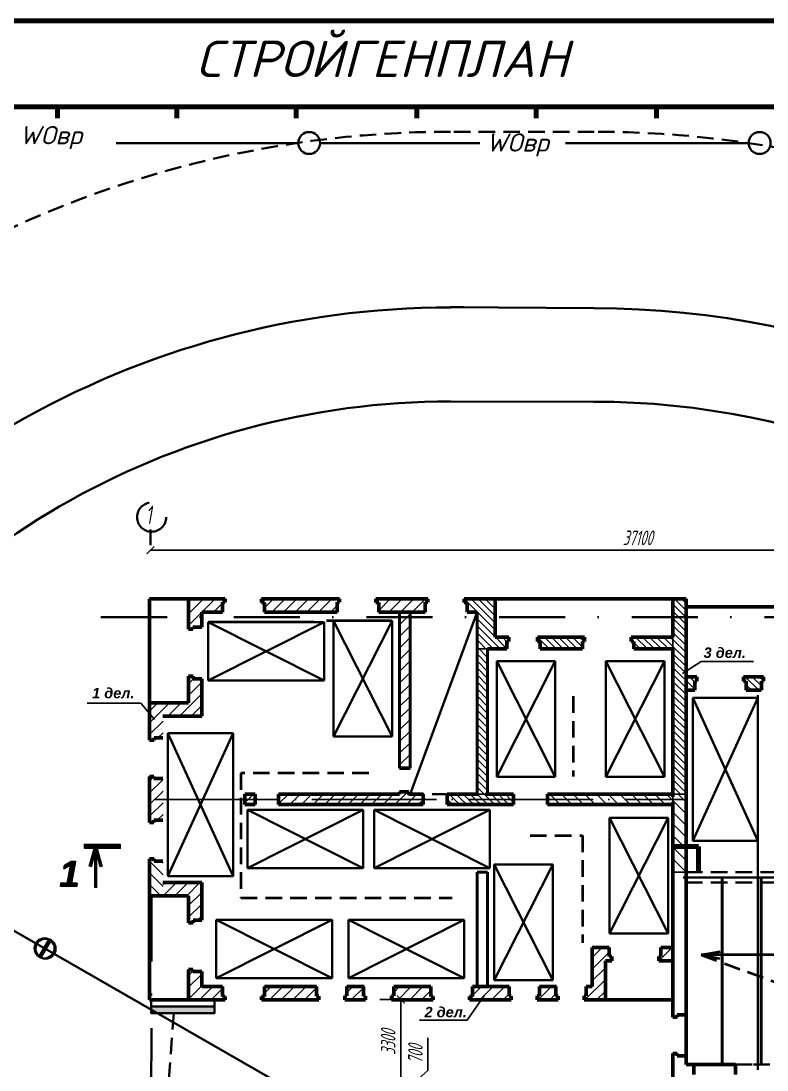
# Paper-space layout 'Layout2' of a CAD drawing. Header units: millimetres. Extents: x 15 to 830, y -5 to 579.
# Drawn here: x 215.4 to 358.8, y 376.9 to 578.6 of the extents above; entities that cross this region are included whole.
import ezdxf

# ---------------------------------------------------------------- set-up
doc = ezdxf.new("R2010")
doc.units = ezdxf.units.MM
for name, pattern in [('ACAD_ISO04W100', [30, 24, -3, 0, -3]), ('DASHDOT', [25.4, 12.7, -6.35, 0, -6.35]), ('HIDDEN2', [4.7625, 3.175, -1.5875])]:
    doc.linetypes.add(name, pattern=pattern)
for name, color, linetype, lineweight in [('0.25', 7, 'Continuous', 25), ('0.25 ось', 7, 'ACAD_ISO04W100', 25), ('0.3', 7, 'Continuous', 30), ('0.35', 7, 'Continuous', 35), ('0.5', 7, 'Continuous', 50), ('0.7', 7, 'Continuous', 70), ('1основная_05мм', 151, 'Continuous', 50), ('Основная', 7, 'Continuous', 30), ('Размеры', 7, 'Continuous', 20), ('стены', 7, 'Continuous', 70)]:
    doc.layers.add(name, color=color, linetype=linetype, lineweight=lineweight)
doc.layers.add('рамка', color=7, linetype='Continuous')
doc.styles.add('2.8', font='txt.shx', dxfattribs={"width": 0.6, "oblique": 15, "height": 2.8})
doc.styles.add('3.0', font='', dxfattribs={"width": 0.7, "oblique": 10, "height": 3.5})
doc.styles.add('Arial', font='')
doc.styles.add('мой', font='txt.shx', dxfattribs={"width": 0.6, "oblique": 15, "height": 3.5})
doc.styles.get('3.0').set_extended_font_data('GOST type A')
doc.styles.get('Arial').set_extended_font_data('Arial', italic=True)
doc.dimstyles.new('1   200', dxfattribs={"dimtxt": 2.8, "dimasz": 1.5, "dimexe": 1, "dimexo": 4, "dimgap": 1, "dimtad": 1, "dimdec": 0, "dimlfac": 200, "dimtxsty": '2.8', "dimblk": 'ARCHTICK', "dimcen": 3, "dimclrd": 256, "dimclre": 256, "dimclrt": 256, "dimadec": 0, "dimazin": 0, "dimtfac": 1, "dimtdec": 0, "dimtmove": 0, "dimatfit": 3, "dimfxl": 1, "dimlwd": 25, "dimlwe": -1, "dimarcsym": 0})
pattern_1 = [(45, (104.4347, -1.833), (-1.122532, 1.122532), [])]
pattern_2 = [(135, (104.4347, -1.833), (-1.122532, -1.122532), [])]
pattern_3 = [(135, (104.4347, -1.8329), (-0.6735192, -0.6735192), [])]

# ---------------------------------------------------------------- blocks, each defined once
blk = doc.blocks.new('_ArchTick')
at = {"layer": 'Размеры', "color": 0, "lineweight": 0, "const_width": 0.15}
blk.add_lwpolyline([(-0.5, -0.5), (0.5, 0.5)], dxfattribs=at)
blk = doc.blocks.new('*D24')
at = {"layer": '0.25'}
for p, q in [((284.37, 390.45), (287.37, 390.45)), ((284.37, 373.97), (287.37, 373.97))]:
    blk.add_line(p, q, dxfattribs=at)
at = {"layer": '0.25', "lineweight": 25}
blk.add_line((288.37, 373.97), (288.37, 390.45), dxfattribs=at)
at = {"layer": 'Defpoints', "color": 0}
for p in [(288.37, 390.45), (288.37, 390.45), (288.37, 373.97)]:
    blk.add_point(p, dxfattribs=at)
at = {"layer": '0.25', "lineweight": 25, "xscale": 1.5, "yscale": 1.5, "zscale": 1.5}
for p, rotation in [((288.37, 390.45), 90), ((288.37, 373.97), 270)]:
    blk.add_blockref('_ArchTick', p, dxfattribs=dict(at, rotation=rotation))
at = {"layer": '0.25', "insert": (285.97, 382.21), "char_height": 2.8, "attachment_point": 5, "rotation": 90, "style": '2.8'}
blk.add_mtext('3300', dxfattribs=at)
blk = doc.blocks.new('*D38')
at = {"layer": '0.25', "lineweight": 25}
for p, q in [((293.6, 376.82), (293.6, 383.08)), ((288.37, 372.21), (293.6, 376.82)), ((288.37, 370.46), (288.37, 373.96))]:
    blk.add_line(p, q, dxfattribs=at)
at = {"layer": '0.25'}
for p, q in [((291.14, 373.96), (289.37, 373.96)), ((291.32, 370.46), (289.37, 370.46))]:
    blk.add_line(p, q, dxfattribs=at)
at = {"layer": 'Defpoints', "color": 0}
for p in [(287.14, 373.96), (288.37, 373.96), (287.32, 370.46)]:
    blk.add_point(p, dxfattribs=at)
at = {"layer": '0.25', "lineweight": 25, "xscale": 1.5, "yscale": 1.5, "zscale": 1.5}
for p, rotation in [((288.37, 373.96), 90), ((288.37, 370.46), 270)]:
    blk.add_blockref('_ArchTick', p, dxfattribs=dict(at, rotation=rotation))
at = {"layer": '0.25', "insert": (291.2, 379.95), "char_height": 2.8, "attachment_point": 5, "rotation": 90, "style": '2.8'}
blk.add_mtext('700', dxfattribs=at)
blk = doc.blocks.new('*D75')
at = {"layer": '0.3'}
for p, q in [((240.28, 480.83), (240.28, 477.83)), ((427.51, 480.83), (427.51, 477.83))]:
    blk.add_line(p, q, dxfattribs=at)
at = {"layer": '0.3', "lineweight": 25}
blk.add_line((240.28, 476.83), (427.51, 476.83), dxfattribs=at)
at = {"layer": 'Defpoints', "color": 0}
for p in [(240.28, 476.83), (427.51, 476.83), (427.51, 476.83)]:
    blk.add_point(p, dxfattribs=at)
at = {"layer": '0.3', "lineweight": 25, "xscale": 1.5, "yscale": 1.5, "zscale": 1.5, "rotation": 180}
blk.add_blockref('_ArchTick', (240.28, 476.83), dxfattribs=at)
at = {"layer": '0.3', "lineweight": 25, "xscale": 1.5, "yscale": 1.5, "zscale": 1.5}
blk.add_blockref('_ArchTick', (427.51, 476.83), dxfattribs=at)
at = {"layer": '0.3', "lineweight": 25, "insert": (333.9, 479.23), "char_height": 2.8, "attachment_point": 5, "style": '2.8'}
blk.add_mtext('37100', dxfattribs=at)

psp = doc.layouts.new('Layout2')

# ---------------------------------------------------------------- hatches: boundary and pattern name
at = {"layer": '0.25'}
h = psp.add_hatch(dxfattribs=at)
h.set_pattern_fill('ANSI31', color=256, scale=0.5, style=0)
h.set_pattern_definition(pattern_1)
h.paths.add_polyline_path([(269.8942, 467.4748), (261.6109, 467.4748), (261.6109, 466.8132), (262.1845, 466.8132), (262.1845, 464.9248), (269.8942, 464.9248)])
h.paths.add_polyline_path([(254.1514, 466.8361), (254.6109, 466.8361), (254.6109, 467.4748), (247.6109, 467.4748), (247.6109, 464.9248), (254.1514, 464.9248)])
h.paths.add_polyline_path([(250.1609, 464.9248), (247.6109, 464.9248), (247.6109, 461.6429), (248.4499, 461.6429), (248.4499, 462.0243), (250.1609, 462.0243)])
h.paths.add_polyline_path([(250.1609, 449.9248), (250.1609, 452.1271), (248.4539, 452.1271), (248.4539, 452.6429), (247.6109, 452.6429), (247.6109, 447.4748), (242.6909, 447.4748), (242.6909, 444.9248), (250.1609, 444.9248)])
h.paths.add_polyline_path([(242.6909, 447.4748), (240.1109, 447.4748), (240.1109, 444.9248), (240.1109, 440.3482), (240.9585, 440.3482), (240.9585, 440.7782), (242.6909, 440.7782)])
h.paths.add_polyline_path([(242.6909, 432.9248), (240.9517, 432.9248), (240.9517, 433.3482), (240.1109, 433.3482), (240.1109, 424.5013), (240.9517, 424.5013), (240.9517, 424.9248), (242.6909, 424.9248)])
h = psp.add_hatch(dxfattribs=at)
h.set_pattern_fill('ANSI31', color=256, scale=0.5, style=0)
h.set_pattern_definition(pattern_1)
h.paths.add_polyline_path([(276.1514, 464.9248), (276.1514, 466.8361), (276.6109, 466.8361), (276.6109, 467.4748), (269.8942, 467.4748), (269.8942, 464.9248)])
h.paths.add_polyline_path([(283.6109, 467.4748), (283.6109, 466.8132), (284.1845, 466.8132), (284.1845, 464.9248), (293.0903, 464.9248), (293.0903, 466.8361), (293.5499, 466.8361), (293.5499, 467.4748)])
h = psp.add_hatch(dxfattribs=at)
h.set_pattern_fill('ANSI31', color=256, scale=0.3, angle=90, style=0)
h.set_pattern_definition(pattern_3)
h.paths.add_polyline_path([(310.075, 428.9248), (297.3109, 428.9248), (297.3109, 427.9248), (303.0609, 427.9248), (310.075, 427.9248)])
h.paths.add_polyline_path([(305.0609, 457.8665), (303.061, 457.8665), (303.061, 429.9248), (305.0609, 429.9248)])
h.paths.add_polyline_path([(306.5295, 464.9248), (303.061, 464.9248), (303.061, 457.8665), (305.0609, 457.8665), (308.7795, 457.8665), (308.7795, 459.2776), (309.1609, 459.2776), (309.1609, 460.1165), (306.5295, 460.1165)])
h.paths.add_polyline_path([(306.5295, 467.4748), (300.5499, 467.4748), (300.5499, 466.8132), (301.1235, 466.8132), (301.1235, 464.9248), (306.5295, 464.9248)])
h.paths.add_polyline_path([(323.2795, 459.2776), (323.6609, 459.2776), (323.6609, 460.1165), (314.6609, 460.1165), (314.6609, 459.2736), (315.1766, 459.2736), (315.1766, 457.8665), (323.2795, 457.8665)])
h.paths.add_polyline_path([(340.6609, 460.1165), (332.6609, 460.1165), (332.6609, 459.2736), (333.1766, 459.2736), (333.1766, 457.8665), (340.6609, 457.8665)])
h = psp.add_hatch(dxfattribs=at)
h.set_pattern_fill('ANSI31', color=256, scale=0.3, angle=90, style=0)
h.set_pattern_definition(pattern_3)
h.paths.add_polyline_path([(343.2109, 464.9248), (340.6609, 464.9248), (340.6609, 460.1165), (340.6609, 457.8665), (340.6609, 449.9248), (340.6609, 429.9248), (343.2109, 429.9248)])
h.paths.add_polyline_path([(343.2109, 467.4748), (340.6609, 467.4748), (340.6609, 464.9248), (343.2109, 464.9248)])
h.paths.add_polyline_path([(344.8795, 451.6423), (345.261, 451.6423), (345.261, 452.4812), (343.2109, 452.4761), (343.2109, 451.4248), (343.2109, 449.9248), (344.8795, 449.9248)])
h = psp.add_hatch(dxfattribs=at)
h.set_pattern_fill('ANSI31', color=256, scale=0.5, style=0)
h.set_pattern_definition(pattern_1)
h.paths.add_polyline_path([(290.1609, 464.9248), (288.1617, 464.9248), (288.1617, 434.9248), (290.1609, 434.9248)])
h = psp.add_hatch(dxfattribs=at)
h.set_pattern_fill('ANSI31', color=256, scale=0.3, angle=90, style=0)
h.set_pattern_definition(pattern_3)
h.paths.add_polyline_path([(357.6914, 451.6742), (358.0729, 451.6742), (358.0729, 452.5132), (354.261, 452.5037), (354.261, 451.6383), (354.7767, 451.6383), (354.7767, 449.9248), (357.6914, 449.9248)])
h = psp.add_hatch(dxfattribs=at)
h.set_pattern_fill('ANSI31', color=256, scale=0.5, style=0)
h.set_pattern_definition(pattern_1)
h.paths.add_polyline_path([(292.6617, 429.9248), (289.9117, 429.9248), (289.9117, 430.4045), (288.1617, 430.4045), (288.1617, 429.9248), (264.9117, 429.9248), (264.9117, 428.9248), (292.6617, 428.9248)])
h.paths.add_polyline_path([(292.6617, 428.9248), (264.9117, 428.9248), (264.9117, 427.9248), (292.6617, 427.9248)])
h.paths.add_polyline_path([(260.4117, 429.9248), (258.4117, 429.9248), (258.4117, 428.9248), (260.4117, 428.9248)])
h.paths.add_polyline_path([(260.4117, 428.9248), (258.4117, 428.9248), (258.4117, 427.9248), (260.4117, 427.9248)])
h = psp.add_hatch(dxfattribs=at)
h.set_pattern_fill('ANSI31', color=256, scale=0.3, angle=90, style=0)
h.set_pattern_definition(pattern_3)
h.paths.add_polyline_path([(310.075, 429.9248), (304.6609, 429.9248), (302.436, 429.9248), (297.3109, 429.9248), (297.3109, 428.9248), (310.075, 428.9248)])
h = psp.add_hatch(dxfattribs=at)
h.set_pattern_fill('ANSI31', color=256, scale=0.5, angle=90, style=0)
h.set_pattern_definition(pattern_2)
h.paths.add_polyline_path([(343.2109, 428.9248), (343.2109, 429.9248), (340.6609, 429.9248), (340.6609, 427.2998), (340.6609, 414.9248), (343.2109, 414.9248)])
h.paths.add_polyline_path([(340.6609, 428.9248), (316.575, 428.9248), (316.575, 427.9248), (340.6609, 427.9248)])
h.paths.add_polyline_path([(340.6609, 429.9248), (316.575, 429.9248), (316.575, 428.9248), (340.6609, 428.9248)])
h = psp.add_hatch(dxfattribs=at)
h.set_pattern_fill('ANSI31', color=256, scale=0.5, angle=90, style=0)
h.set_pattern_definition(pattern_2)
h.paths.add_polyline_path([(240.1109, 412.9248), (240.1109, 410.3748), (242.6909, 410.3748), (242.6909, 417.0713), (240.9585, 417.0713), (240.9585, 417.5013), (240.1109, 417.5013)])
h = psp.add_hatch(dxfattribs=at)
h.set_pattern_fill('ANSI31', color=256, scale=0.5, style=0)
h.set_pattern_definition(pattern_1)
h.paths.add_polyline_path([(242.6909, 412.9248), (242.6909, 410.3748), (247.6109, 410.3748), (247.6109, 405.2066), (248.4539, 405.2066), (248.4539, 405.7224), (250.1609, 405.7224), (250.1609, 412.9248)])
h.paths.add_polyline_path([(250.1609, 392.9248), (250.1609, 395.8252), (248.4499, 395.8252), (248.4499, 396.2066), (247.6109, 396.2066), (247.6109, 392.9248), (247.6109, 390.3748), (252.6001, 390.3748), (254.6109, 390.3748), (254.6109, 391.0134), (254.1514, 391.0134), (254.1514, 392.9248)])
h.paths.add_polyline_path([(262.1845, 392.9248), (262.1845, 391.0363), (261.6109, 391.0363), (261.6109, 390.3748), (272.6109, 390.3748), (272.6109, 390.9511), (272.6109, 391.0781), (272.2879, 391.0781), (272.1921, 391.0781), (272.1921, 392.9248)])
h.paths.add_polyline_path([(281.1921, 392.9248), (278.0229, 392.9248), (278.0229, 391.1495), (277.6109, 391.1495), (277.6109, 391.0357), (277.6109, 390.3748), (281.6109, 390.3748), (281.6109, 390.9511), (281.6109, 391.0781), (281.2879, 391.0781), (281.1921, 391.0781)])
h.paths.add_polyline_path([(294.6109, 390.3748), (294.6109, 391.0134), (294.1514, 391.0134), (294.1514, 392.9248), (289.1609, 392.9248), (287.0229, 392.9248), (287.0229, 391.1495), (286.6109, 391.1495), (286.6109, 391.0357), (286.6109, 390.3748)])
h.paths.add_polyline_path([(304.1609, 392.9248), (302.1845, 392.9248), (302.1845, 391.0363), (301.6109, 391.0363), (301.6109, 390.3748), (309.6109, 390.3748), (309.6109, 390.9511), (309.6109, 391.0781), (309.2879, 391.0781), (309.1921, 391.0781), (309.1921, 392.9248)])
h = psp.add_hatch(dxfattribs=at)
h.set_pattern_fill('ANSI31', color=256, scale=0.5, style=0)
h.set_pattern_definition(pattern_1)
h.paths.add_polyline_path([(318.1921, 392.9248), (315.0229, 392.9248), (315.0229, 391.1495), (314.6109, 391.1495), (314.6109, 391.0357), (314.6109, 390.3748), (318.6109, 390.3748), (318.6109, 390.9511), (318.6109, 391.0781), (318.2879, 391.0781), (318.1921, 391.0781)])
h.paths.add_polyline_path([(327.7109, 397.8748), (328.9547, 397.8748), (328.9547, 398.7177), (328.439, 398.7177), (328.439, 400.4248), (325.1609, 400.4248), (325.1609, 392.9248), (324.0229, 392.9248), (324.0229, 391.1495), (323.6109, 391.1495), (323.6109, 391.0357), (323.6109, 390.3748), (325.1609, 390.3748), (327.7109, 390.3748)])
h.paths.add_polyline_path([(340.6609, 400.4248), (338.3361, 400.4248), (338.3361, 398.7137), (337.9547, 398.7137), (337.9547, 397.8748), (340.6609, 397.8748)])
at = {"layer": 'Размеры', "lineweight": 30}
psp.add_hatch(color=7, dxfattribs=at).paths.add_polyline_path([(240.3823, 389.1005), (252.6001, 389.1005), (252.6001, 387.8262), (240.3823, 387.8262)])

# ---------------------------------------------------------------- linework, layer by layer
at = {"layer": '0.25'}
for p, q in [((340.6609, 460.1165), (340.6609, 457.8665)), ((305.0609, 457.8665), (303.061, 457.8665)), ((342.5062, 453.1118), (346.1257, 455.4413)), ((346.1257, 455.4413), (356.1735, 455.4413)), ((238.3948, 447.4432), (228.085, 447.4432)), ((241.0338, 444.3201), (238.3948, 447.4432)), ((302.436, 429.9248), (305.0609, 429.9248)), ((340.6609, 427.2998), (340.6609, 430.5498)), ((340.6609, 429.9248), (343.2109, 429.9248)), ((343.2109, 414.9248), (340.6609, 414.9248)), ((304.4594, 391.2673), (301.1265, 386.4905)), ((301.1265, 386.4905), (292.0055, 386.4905))]:
    psp.add_line(p, q, dxfattribs=at)
at = {"layer": '0.25', "lineweight": 30}
for centre in [(219.9295, 400.2939), (220.1099, 400.2159)]:
    psp.add_circle(centre, 1.9308, dxfattribs=at)
at = {"layer": '0.25 ось'}
psp.add_line((241.1609, 428.9248), (342.6609, 428.9248), dxfattribs=at)
at = {"layer": '0.3', "linetype": 'HIDDEN2', "lineweight": 30}
psp.add_line((325.5638, 557.3333), (297.9584, 557.3299), dxfattribs=at)
at = {"layer": '0.3', "lineweight": 30}
for p, q in [((325.5638, 523.3825), (297.8857, 523.5762)), ((297.9831, 505.4646), (325.4847, 505.4061))]:
    psp.add_line(p, q, dxfattribs=at)
at = {"layer": '0.3', "lineweight": 50}
for p, q in [((247.6109, 467.4748), (247.6109, 462.4748)), ((306.5295, 460.1165), (309.1609, 460.1165)), ((314.6609, 460.1165), (323.6609, 460.1165)), ((340.6609, 460.1165), (332.6609, 460.1165)), ((332.6609, 460.1165), (340.6609, 460.1165)), ((258.4117, 427.9248), (258.4117, 429.9248)), ((260.4117, 427.9248), (260.4117, 429.9248)), ((264.9117, 427.9248), (264.9117, 429.9248)), ((289.9117, 430.4045), (288.1617, 430.4045)), ((292.6617, 429.9248), (292.6617, 427.9248)), ((297.3109, 429.9248), (297.3109, 427.9248)), ((303.3109, 429.9248), (297.3109, 429.9248)), ((304.6609, 429.9248), (310.075, 429.9248)), ((310.075, 429.9248), (310.075, 427.9248)), ((316.575, 429.9248), (316.575, 427.9248)), ((316.575, 429.9248), (340.6609, 429.9248)), ((303.0609, 427.9248), (297.3109, 427.9248)), ((303.0609, 427.9248), (310.075, 427.9248)), ((316.575, 427.9248), (340.6609, 427.9248)), ((247.6109, 390.3748), (254.6109, 390.3748)), ((261.6109, 390.3748), (272.6109, 390.3748)), ((286.6109, 390.3748), (294.6109, 390.3748)), ((301.6109, 390.3748), (309.6109, 390.3748))]:
    psp.add_line(p, q, dxfattribs=at)
at = {"layer": '0.3'}
for p, q in [((290.1609, 429.9248), (303.061, 464.9248)), ((273.636, 463.0225), (251.386, 451.7725)), ((251.386, 463.0225), (273.636, 451.7725)), ((251.386, 463.0225), (251.386, 451.7725)), ((251.386, 463.0225), (273.636, 463.0225)), ((273.636, 463.0225), (273.636, 451.7725)), ((275.4671, 441.0048), (275.4671, 463.2548)), ((275.4671, 463.2548), (286.7171, 463.2548)), ((275.4671, 441.0048), (286.7171, 463.2548)), ((275.4671, 463.2548), (286.7171, 441.0048)), ((286.7171, 441.0048), (286.7171, 463.2548)), ((297.9491, 355.4449), (122.9606, 456.0357)), ((306.832, 455.5344), (318.082, 433.2844)), ((306.832, 433.2844), (318.082, 455.5344)), ((306.832, 455.5344), (318.082, 455.5344)), ((306.832, 433.2844), (306.832, 455.5344)), ((318.082, 433.2844), (318.082, 455.5344)), ((327.7941, 433.2844), (327.7941, 455.5344)), ((327.7941, 455.5344), (339.0441, 455.5344)), ((327.7941, 433.2844), (339.0441, 455.5344)), ((327.7941, 455.5344), (339.0441, 433.2844)), ((339.0441, 433.2844), (339.0441, 455.5344)), ((251.386, 451.7725), (273.636, 451.7725)), ((344.4952, 420.9754), (344.4952, 448.4754)), ((344.4952, 448.4754), (356.9952, 448.4754)), ((344.4952, 420.9754), (356.9952, 448.4754)), ((344.4952, 448.4754), (356.9952, 420.9754)), ((356.9952, 420.9754), (356.9952, 448.4754)), ((243.645, 441.6904), (256.145, 414.1904)), ((243.645, 414.1904), (256.145, 441.6904)), ((243.645, 441.6904), (256.145, 441.6904)), ((243.645, 414.1904), (243.645, 441.6904)), ((256.145, 414.1904), (256.145, 441.6904)), ((275.4671, 441.0048), (286.7171, 441.0048)), ((306.832, 433.2844), (318.082, 433.2844)), ((327.7941, 433.2844), (339.0441, 433.2844)), ((258.9066, 426.9387), (258.9066, 415.6887)), ((281.1566, 426.9387), (258.9066, 415.6887)), ((258.9066, 426.9387), (281.1566, 415.6887)), ((258.9066, 426.9387), (281.1566, 426.9387)), ((281.1566, 426.9387), (281.1566, 415.6887)), ((283.2542, 426.9387), (305.5042, 426.9387)), ((283.2542, 426.9387), (305.5042, 415.6887)), ((305.5042, 426.9387), (283.2542, 415.6887)), ((283.2542, 426.9387), (283.2542, 415.6887)), ((305.5042, 426.9387), (305.5042, 415.6887)), ((328.4887, 425.4085), (339.7387, 403.1585)), ((328.4887, 403.1585), (339.7387, 425.4085)), ((328.4887, 403.1585), (328.4887, 425.4085)), ((328.4887, 425.4085), (339.7387, 425.4085)), ((339.7387, 403.1585), (339.7387, 425.4085)), ((344.4952, 420.9754), (356.9952, 420.9754)), ((258.9066, 415.6887), (281.1566, 415.6887)), ((283.2542, 415.6887), (305.5042, 415.6887)), ((306.3397, 416.4301), (317.5897, 416.4301)), ((306.3397, 394.1801), (306.3397, 416.4301)), ((306.3397, 394.1801), (317.5897, 416.4301)), ((306.3397, 416.4301), (317.5897, 394.1801)), ((317.5897, 394.1801), (317.5897, 416.4301)), ((243.645, 414.1904), (256.145, 414.1904)), ((342.6609, 413.9248), (380.1609, 413.9248)), ((275.1714, 405.7714), (252.9214, 394.5214)), ((252.9214, 405.7714), (275.1714, 394.5214)), ((252.9214, 405.7714), (252.9214, 394.5214)), ((252.9214, 405.7714), (275.1714, 405.7714)), ((275.1714, 405.7714), (275.1714, 394.5214)), ((278.3441, 405.7714), (300.5941, 405.7714)), ((278.3441, 405.7714), (278.3441, 394.5214)), ((278.3441, 405.7714), (300.5941, 394.5214)), ((300.5941, 405.7714), (278.3441, 394.5214)), ((300.5941, 405.7714), (300.5941, 394.5214)), ((328.4887, 403.1585), (339.7387, 403.1585)), ((252.9214, 394.5214), (275.1714, 394.5214)), ((278.3441, 394.5214), (300.5941, 394.5214)), ((306.3397, 394.1801), (317.5897, 394.1801))]:
    psp.add_line(p, q, dxfattribs=at)
at = {"layer": '0.3', "linetype": 'DASHDOT'}
for p, q in [((230.7659, 463.9528), (443.8392, 463.9528)), ((240.4826, 410.4528), (240.2101, 177.3452))]:
    psp.add_line(p, q, dxfattribs=at)
at = {"layer": '0.3', "linetype": 'ByBlock'}
psp.add_line((356.9826, 448.9528), (356.9826, 376.9528), dxfattribs=at)
at = {"layer": '0.3', "linetype": 'HIDDEN2'}
for p, q in [((289.6609, 429.9248), (303.6609, 429.9248)), ((343.2109, 414.9248), (385.6609, 414.9248)), ((343.2109, 412.9248), (380.1609, 412.9248))]:
    psp.add_line(p, q, dxfattribs=at)
at = {"layer": '0.3', "lineweight": 40}
psp.add_line((303.0609, 414.9248), (305.0609, 414.9248), dxfattribs=at)
at = {"layer": '0.3', "linetype": 'ByBlock', "lineweight": 40}
for p, q in [((350.1609, 413.9248), (350.1609, 377.9248)), ((357.6609, 413.9248), (357.6609, 377.9248))]:
    psp.add_line(p, q, dxfattribs=at)
at = {"layer": '0.3', "linetype": 'DASHDOT'}
psp.add_circle((240.4941, 483.2106), 2.7971, dxfattribs=at)
at = {"layer": '0.3', "linetype": 'HIDDEN2'}
for centre, radius, start, end in [((297.9941, 355.4563), 201.8736, 90.010147, 150.117071), ((325.5731, 355.5113), 201.8341, 269.997353, 60.496633)]:
    psp.add_arc(centre, radius, start, end, dxfattribs=at)
at = {"layer": '0.3', "linetype": 'HIDDEN2', "lineweight": 30}
psp.add_arc((325.5638, 355.3825), 201.9508, 60.512326, 90, dxfattribs=at)
at = {"layer": '0.3', "lineweight": 30}
for centre, radius, start, end in [((297.9831, 355.5422), 168, 90, 150.142442), ((297.9831, 355.5422), 168.034, 89.164812, 90.033187), ((325.5638, 355.3825), 168, 270, 90)]:
    psp.add_arc(centre, radius, start, end, dxfattribs=at)
at = {"layer": '0.3'}
for centre, radius, start, end in [((297.9831, 355.4624), 150.0021, 90, 150.116824), ((325.504, 355.4254), 149.9807, 0.044635, 90.007401)]:
    psp.add_arc(centre, radius, start, end, dxfattribs=at)
at = {"layer": '0.35'}
for p, q in [((271.6459, 463.0225), (251.386, 463.0225)), ((286.5696, 463.2548), (274.0916, 463.2548)), ((229.6272, 419.9399), (228.5585, 416.0426)), ((229.8076, 419.8619), (228.7389, 415.9646)), ((229.6272, 419.9399), (230.696, 416.0426)), ((229.6272, 419.9399), (229.6272, 412.0006)), ((229.8076, 419.8619), (229.8076, 411.9226)), ((229.8076, 419.8619), (230.8763, 415.9646)), ((346.0984, 399.0225), (349.7426, 399.6825)), ((424.3192, 399.0225), (346.0984, 399.0225)), ((346.0984, 399.0225), (349.7179, 398.3163))]:
    psp.add_line(p, q, dxfattribs=at)
at = {"layer": '0.35', "linetype": 'HIDDEN2'}
for p, q in [((321.5178, 448.7564), (321.5178, 433.3022)), ((282.2193, 433.9613), (257.6297, 433.9613)), ((257.6297, 433.9613), (257.6297, 409.979)), ((313.2435, 421.981), (323.3166, 421.981)), ((323.3166, 421.981), (323.3166, 401.3155)), ((257.6297, 409.979), (298.2767, 409.979)), ((346.0984, 399.0225), (413.1909, 374.5678))]:
    psp.add_line(p, q, dxfattribs=at)
at = {"layer": '0.5'}
for p, q in [((240.1109, 467.4748), (240.1109, 447.4748)), ((247.6109, 467.4748), (240.1109, 467.4748)), ((288.1617, 434.9248), (290.1609, 434.9248)), ((240.1109, 390.3748), (240.1109, 411.4248)), ((220.8714, 401.9794), (218.9243, 398.6453)), ((221.0517, 401.9014), (219.1047, 398.5673)), ((247.6109, 390.3748), (240.1109, 390.3748)), ((326.6609, 390.3748), (340.6609, 390.3748)), ((343.2109, 377.9248), (352.7345, 377.9248))]:
    psp.add_line(p, q, dxfattribs=at)
at = {"layer": '0.5', "lineweight": 50}
for p, q in [((306.5295, 467.4748), (341.1609, 467.4748)), ((258.4117, 429.9248), (260.4117, 429.9248)), ((264.9117, 429.9248), (288.1617, 429.9248)), ((289.9117, 429.9248), (292.6617, 429.9248)), ((297.3109, 429.9248), (303.061, 429.9248)), ((258.4117, 427.9248), (260.4117, 427.9248)), ((264.9117, 427.9248), (292.6617, 427.9248))]:
    psp.add_line(p, q, dxfattribs=at)
at = {"layer": '0.5', "linetype": 'ByBlock', "lineweight": 40}
for p, q in [((288.1617, 464.9248), (288.1617, 434.9248)), ((290.1609, 464.9248), (290.1609, 434.9248))]:
    psp.add_line(p, q, dxfattribs=at)
at = {"layer": '0.5', "linetype": 'ByBlock'}
psp.add_line((343.2109, 465.9748), (361.7522, 465.9748), dxfattribs=at)
at = {"layer": '0.5', "linetype": 'ByBlock', "lineweight": 50}
for p, q in [((250.1609, 444.9248), (250.1609, 446.4248)), ((288.1617, 429.9248), (288.1617, 430.4045)), ((289.9117, 429.9248), (289.9117, 430.4045)), ((250.1609, 412.9248), (250.1609, 411.4248)), ((325.1609, 400.4248), (326.6609, 400.4248))]:
    psp.add_line(p, q, dxfattribs=at)
at = {"layer": '0.7'}
for p, q in [((830.1493, 578.6206), (14.5093, 578.6206)), ((172.0905, 562.1428), (444.0128, 562.1428)), ((234.4223, 419.9399), (227.4859, 419.9399)), ((234.6027, 419.8619), (227.6663, 419.8619)), ((345.6219, 419.8619), (340.8743, 419.8619)), ((345.6219, 414.9248), (345.6219, 419.8619))]:
    psp.add_line(p, q, dxfattribs=at)
at = {"layer": '0.7', "linetype": 'ByBlock', "lineweight": 50}
for p, q in [((247.6109, 467.4748), (254.6109, 467.4748)), ((247.6109, 464.9248), (247.6109, 467.4748)), ((261.6109, 467.4748), (276.6109, 467.4748)), ((283.6109, 467.4748), (293.5499, 467.4748)), ((300.5499, 467.4748), (306.5295, 467.4748)), ((306.5295, 467.4748), (306.5295, 460.1165)), ((340.6609, 467.4748), (340.6609, 460.1165)), ((340.6609, 467.4748), (343.2109, 467.4748)), ((343.2109, 467.4748), (343.2109, 451.4248)), ((247.6109, 461.6429), (247.6109, 464.9248)), ((250.1609, 464.9248), (250.1609, 462.0243)), ((254.1514, 464.9248), (250.1609, 464.9248)), ((276.1514, 464.9248), (262.1845, 464.9248)), ((293.0903, 464.9248), (284.1845, 464.9248)), ((303.061, 464.9248), (301.1235, 464.9248)), ((343.2109, 464.9248), (343.2109, 428.9248)), ((340.6609, 457.8665), (340.6609, 429.4248)), ((340.6609, 449.9248), (340.6609, 457.8665)), ((247.6109, 447.4748), (247.6109, 452.6429)), ((250.1609, 452.1271), (250.1609, 449.9248)), ((345.261, 452.4812), (343.2109, 452.4761)), ((358.0729, 452.5132), (354.261, 452.5037)), ((250.1609, 449.9248), (250.1609, 444.9248)), ((344.8795, 449.9248), (343.2109, 449.9248)), ((357.6609, 449.9248), (354.7767, 449.9248)), ((247.6109, 447.4748), (240.1109, 447.4748)), ((240.1109, 444.9248), (240.1109, 447.4748)), ((250.1609, 444.9248), (250.1609, 446.4248)), ((240.1109, 444.9248), (240.1109, 440.3482)), ((250.1609, 444.9248), (242.6609, 444.9248)), ((240.1109, 433.3482), (240.1109, 424.5013)), ((240.1109, 417.5013), (240.1109, 412.9248)), ((240.1109, 412.9248), (240.1109, 410.3748)), ((250.1609, 412.9248), (250.1609, 405.7224)), ((240.1109, 410.3748), (247.6109, 410.3748)), ((247.6109, 410.3748), (247.6109, 405.2066)), ((325.1609, 392.9248), (325.1609, 400.4248)), ((325.1609, 400.4248), (328.439, 400.4248)), ((338.3361, 400.4248), (340.6609, 400.4248)), ((327.7109, 397.8748), (328.9547, 397.8748)), ((327.7109, 390.3748), (327.7109, 397.8748)), ((337.9547, 397.8748), (340.6609, 397.8748)), ((247.6109, 396.2066), (247.6109, 392.9248)), ((250.1609, 395.8252), (250.1609, 392.9248)), ((247.6109, 392.9248), (247.6109, 390.3748)), ((250.1609, 392.9248), (254.1514, 392.9248)), ((262.1845, 392.9248), (272.1921, 392.9248)), ((278.0229, 392.9248), (281.3609, 392.9248)), ((287.0229, 392.9248), (289.1609, 392.9248)), ((289.1609, 392.9248), (294.1514, 392.9248)), ((302.1845, 392.9248), (304.1609, 392.9248)), ((304.1609, 392.9248), (309.1921, 392.9248)), ((315.0229, 392.9248), (318.2859, 392.9248)), ((324.0229, 392.9248), (325.1609, 392.9248)), ((247.6109, 390.3748), (254.6109, 390.3748)), ((261.6109, 390.3748), (272.6109, 390.3748)), ((277.6109, 390.3748), (281.6109, 390.3748)), ((286.6109, 390.3748), (294.6109, 390.3748)), ((301.6109, 390.3748), (309.6109, 390.3748)), ((314.6109, 390.3748), (318.6109, 390.3748)), ((323.6109, 390.3748), (325.1609, 390.3748)), ((325.1609, 390.3748), (327.7109, 390.3748))]:
    psp.add_line(p, q, dxfattribs=at)
at = {"layer": '0.7', "lineweight": 50}
for p, q in [((254.1514, 466.8361), (254.1514, 464.9248)), ((254.6109, 466.8361), (254.1514, 466.8361)), ((254.6109, 467.4748), (254.6109, 466.8361)), ((261.6109, 467.5037), (261.6109, 466.8132)), ((261.6109, 466.8132), (262.1845, 466.8132)), ((262.1845, 466.8132), (262.1845, 464.9248)), ((276.6109, 466.8361), (276.1514, 466.8361)), ((276.1514, 466.8361), (276.1514, 464.9248)), ((276.6109, 467.4748), (276.6109, 466.8361)), ((283.6109, 467.4748), (283.6109, 466.8132)), ((283.6109, 466.8132), (284.1845, 466.8132)), ((284.1845, 466.8132), (284.1845, 464.9248)), ((293.0903, 466.8361), (293.0903, 464.9248)), ((293.5499, 466.8361), (293.0903, 466.8361)), ((293.5499, 467.4748), (293.5499, 466.8361)), ((300.5499, 467.4748), (300.5499, 466.8132)), ((300.5499, 466.8132), (301.1235, 466.8132)), ((301.1235, 466.8132), (301.1235, 464.9248)), ((247.6109, 462.4748), (247.6109, 461.6429)), ((248.4499, 461.6429), (248.4499, 462.0243)), ((248.4499, 462.0243), (250.1609, 462.0243)), ((247.6109, 461.6429), (248.4499, 461.6429)), ((309.1609, 460.1165), (309.1609, 459.2776)), ((314.6609, 460.1165), (314.6609, 459.2736)), ((323.6609, 460.1165), (323.6609, 459.2776)), ((332.6609, 460.1165), (332.6609, 459.2736)), ((308.7795, 459.2776), (308.7795, 457.8665)), ((309.1609, 459.2776), (308.7795, 459.2776)), ((314.6609, 459.2736), (315.1766, 459.2736)), ((315.1766, 459.2736), (315.1766, 457.8665)), ((323.6609, 459.2776), (323.2795, 459.2776)), ((323.2795, 459.2776), (323.2795, 457.8665)), ((332.6609, 459.2736), (333.1766, 459.2736)), ((333.1766, 459.2736), (333.1766, 457.8665)), ((305.0609, 457.8665), (308.7795, 457.8665)), ((315.1766, 457.8665), (323.2795, 457.8665)), ((333.1766, 457.8665), (340.6609, 457.8665)), ((247.6109, 452.6429), (248.4539, 452.6429)), ((248.4539, 452.6429), (248.4539, 452.1271)), ((248.4539, 452.1271), (250.1609, 452.1271)), ((345.261, 452.4812), (345.261, 451.6423)), ((354.261, 452.5037), (354.261, 451.6383)), ((358.0729, 452.5132), (358.0729, 451.6742)), ((344.8795, 451.6423), (344.8795, 449.9248)), ((345.261, 451.6423), (344.8795, 451.6423)), ((354.261, 451.6383), (354.7767, 451.6383)), ((354.7767, 451.6383), (354.7767, 449.9248)), ((358.0729, 451.6742), (357.6914, 451.6742)), ((357.6914, 451.6742), (357.6914, 449.9248)), ((240.1109, 440.3482), (240.9585, 440.3482)), ((240.9585, 440.3482), (240.9585, 440.7782)), ((240.9585, 440.7782), (242.6609, 440.7782)), ((240.9517, 433.3482), (240.1109, 433.3482)), ((240.9517, 432.9248), (240.9517, 433.3482)), ((242.6609, 432.9248), (240.9517, 432.9248)), ((340.6609, 428.4248), (340.6609, 387.0492)), ((343.2109, 428.9248), (343.2109, 387.4726)), ((240.9517, 424.5013), (240.1109, 424.5013)), ((240.9517, 424.9248), (240.9517, 424.5013)), ((242.6609, 424.9248), (240.9517, 424.9248)), ((240.1109, 417.5013), (240.9585, 417.5013)), ((240.9585, 417.5013), (240.9585, 417.0713)), ((240.9585, 417.0713), (242.6609, 417.0713)), ((242.6609, 412.9248), (250.1609, 412.9248)), ((248.4539, 405.7224), (250.1609, 405.7224)), ((248.4539, 405.2066), (248.4539, 405.7224)), ((247.6109, 405.2066), (248.4539, 405.2066)), ((328.439, 398.7177), (328.439, 400.4248)), ((338.3361, 398.7137), (338.3361, 400.4248)), ((328.9547, 398.7177), (328.439, 398.7177)), ((328.9547, 397.8748), (328.9547, 398.7177)), ((337.9547, 398.7137), (338.3361, 398.7137)), ((337.9547, 397.8748), (337.9547, 398.7137)), ((247.6109, 396.2066), (248.4499, 396.2066)), ((248.4499, 396.2066), (248.4499, 395.8252)), ((248.4499, 395.8252), (250.1609, 395.8252)), ((254.1514, 391.0134), (254.1514, 392.9248)), ((262.1845, 391.0363), (262.1845, 392.9248)), ((272.1921, 391.0781), (272.1921, 392.9248)), ((278.0229, 391.1495), (278.0229, 392.9248)), ((281.1921, 391.0781), (281.1921, 392.9248)), ((287.0229, 391.1495), (287.0229, 392.9248)), ((294.1514, 391.0134), (294.1514, 392.9248)), ((302.1845, 391.0363), (302.1845, 392.9248)), ((309.1921, 391.0781), (309.1921, 392.9248)), ((315.0229, 391.1495), (315.0229, 392.9248)), ((318.1921, 391.0781), (318.1921, 392.9248)), ((324.0229, 391.1495), (324.0229, 392.9248)), ((254.6109, 391.0134), (254.1514, 391.0134)), ((254.6109, 390.3748), (254.6109, 391.0134)), ((261.6109, 390.3748), (261.6109, 391.0363)), ((261.6109, 391.0363), (262.1845, 391.0363)), ((272.2879, 391.0781), (272.1921, 391.0781)), ((272.6109, 391.0781), (272.2879, 391.0781)), ((272.6109, 390.9511), (272.6109, 391.0781)), ((272.6109, 390.3748), (272.6109, 390.9511)), ((277.6109, 391.0357), (277.6109, 391.1495)), ((277.6109, 391.1495), (278.0229, 391.1495)), ((277.6109, 390.3748), (277.6109, 391.0357)), ((281.2879, 391.0781), (281.1921, 391.0781)), ((281.6109, 391.0781), (281.2879, 391.0781)), ((281.6109, 390.9511), (281.6109, 391.0781)), ((281.6109, 390.3748), (281.6109, 390.9511)), ((286.6109, 391.1495), (287.0229, 391.1495)), ((286.6109, 391.0357), (286.6109, 391.1495)), ((286.6109, 390.3748), (286.6109, 391.0357)), ((294.6109, 391.0134), (294.1514, 391.0134)), ((294.6109, 390.3748), (294.6109, 391.0134)), ((301.6109, 391.0363), (302.1845, 391.0363)), ((301.6109, 390.3748), (301.6109, 391.0363)), ((309.2879, 391.0781), (309.1921, 391.0781)), ((309.6109, 391.0781), (309.2879, 391.0781)), ((309.6109, 390.9511), (309.6109, 391.0781)), ((309.6109, 390.3748), (309.6109, 390.9511)), ((314.6109, 391.1495), (315.0229, 391.1495)), ((314.6109, 391.0357), (314.6109, 391.1495)), ((314.6109, 390.3748), (314.6109, 391.0357)), ((318.2879, 391.0781), (318.1921, 391.0781)), ((318.6109, 391.0781), (318.2879, 391.0781)), ((318.6109, 390.9511), (318.6109, 391.0781)), ((318.6109, 390.3748), (318.6109, 390.9511)), ((323.6109, 391.0357), (323.6109, 391.1495)), ((323.6109, 391.1495), (324.0229, 391.1495)), ((323.6109, 390.3748), (323.6109, 391.0357)), ((343.2109, 387.4726), (341.5017, 387.4726)), ((341.5017, 387.4726), (341.5017, 387.0492)), ((343.2109, 387.4726), (343.2109, 379.6192)), ((341.5017, 387.0492), (340.6609, 387.0492)), ((340.6609, 380.0492), (341.5085, 380.0492)), ((340.6609, 380.0492), (340.6609, 375.3748)), ((341.5085, 380.0492), (341.5085, 379.6192)), ((341.5085, 379.6192), (343.2109, 379.6192)), ((343.2109, 379.6192), (343.2109, 377.9248)), ((344.7014, 376.0134), (344.7014, 377.9248)), ((352.7345, 376.0363), (352.7345, 377.9248))]:
    psp.add_line(p, q, dxfattribs=at)
at = {"layer": '0.7', "linetype": 'ByBlock', "lineweight": 40}
for p, q in [((303.061, 464.9317), (303.061, 429.9248)), ((305.0609, 457.8665), (305.0609, 429.9248)), ((288.1617, 430.4045), (288.1617, 429.9248))]:
    psp.add_line(p, q, dxfattribs=at)
at = {"layer": '0.7', "lineweight": 40}
for p, q in [((303.0609, 414.9248), (303.0609, 392.9248)), ((305.0609, 414.9248), (305.0609, 392.9248))]:
    psp.add_line(p, q, dxfattribs=at)
at = {"layer": '0.7', "linetype": 'HIDDEN2', "lineweight": 30}
for p, q in [((343.2109, 377.9248), (356.1609, 377.9248)), ((356.1609, 377.9248), (379.6609, 377.8928))]:
    psp.add_line(p, q, dxfattribs=at)
at = {"layer": '1основная_05мм', "color": 7, "linetype": 'HIDDEN2', "lineweight": 30}
psp.add_line((244.7389, 387.8262), (243.3044, 368.0063), dxfattribs=at)
at = {"layer": 'Основная', "color": 7, "linetype": 'Continuous', "lineweight": 30}
for p, q in [((233.696, 555.1545), (268.6725, 555.1545)), ((272.8854, 555.1545), (303.5578, 555.1545)), ((355.2459, 555.1545), (320.0476, 555.1545))]:
    psp.add_line(p, q, dxfattribs=at)
for centre in [(270.7789, 555.1545), (357.3524, 555.1545)]:
    psp.add_circle(centre, 2.1065, dxfattribs=at)
at = {"layer": 'Размеры', "color": 7, "lineweight": 30}
psp.add_line((252.6001, 389.1005), (240.3823, 389.1005), dxfattribs=at)
psp.add_lwpolyline([(252.6001, 390.3748), (240.3823, 390.3748), (240.3823, 387.8262), (252.6001, 387.8262)], close=True, dxfattribs=at)
at = {"layer": 'стены', "color": 7, "linetype": 'Continuous', "lineweight": 70}
for p, q in [((222.4166, 559.9277), (222.4166, 562.1428)), ((245.3483, 559.9277), (245.3483, 562.1428)), ((245.3483, 559.9277), (245.3483, 562.1428)), ((268.2801, 559.9277), (268.2801, 562.1428)), ((291.441, 559.9277), (291.441, 562.1428)), ((291.441, 559.9277), (291.441, 562.1428)), ((314.3727, 559.9277), (314.3727, 562.1428)), ((337.5336, 559.9277), (337.5336, 562.1428)), ((337.5336, 559.9277), (337.5336, 562.1428))]:
    psp.add_line(p, q, dxfattribs=at)

# ---------------------------------------------------------------- texts
at = {"layer": '0.25', "color": 7, "style": 'мой', "oblique": 15}
psp.add_text('WОвр', height=3.5, dxfattribs=at).set_placement((304.8011, 553.5077))
at = {"layer": '0.25', "char_height": 2, "width": 9.740047, "attachment_point": 1, "style": 'Arial'}
for s, insert in [('{\\fArial|b1|i1|c204|p34;3 дел.}', (346.5832, 458.1413)), ('{\\fArial|b1|i1|c204|p34;1 дел.}', (229.065, 450.3764)), ('{\\fArial|b1|i1|c204|p34;2 дел.}', (292.9516, 389.0255))]:
    psp.add_mtext(s, dxfattribs=dict(at, insert=insert))
at = {"layer": '0.3', "linetype": 'DASHDOT', "style": '3.0', "oblique": 10, "width": 0.8}
psp.add_text('1', height=3.5, dxfattribs=at).set_placement((239.4031, 481.9027))
at = {"layer": '0.5', "style": 'мой', "oblique": 15}
psp.add_text('CТРОЙГЕНПЛАН', height=7, dxfattribs=at).set_placement((248.7898, 567.8429))
at = {"layer": '0.5', "char_height": 5, "width": 4.950787, "attachment_point": 1, "style": 'Arial'}
for insert in [(222.6838, 417.1368), (222.8641, 417.0588)]:
    psp.add_mtext('{\\fArial|b1|i1|c204|p34;1}', dxfattribs=dict(at, insert=insert))
at = {"layer": 'рамка', "color": 7, "style": 'мой', "oblique": 15}
psp.add_text('WОвр', height=3.5, dxfattribs=at).set_placement((215.1081, 554.9171))

# ---------------------------------------------------------------- dimensions: what is measured, and where the dimension line sits
at = {"layer": '0.25'}
dim = psp.add_linear_dim(base=(288.3676, 390.4528), p1=(288.3676, 373.966), p2=(288.3676, 390.4528), angle=90, text='3300', dimstyle='1   200', dxfattribs=at)
dim.commit()
dim.dimension.update_dxf_attribs({"geometry": '*D24', "text_midpoint": (285.9676, 382.2094)})
dim = psp.add_linear_dim(base=(288.3676, 373.9646), p1=(287.32, 370.4646), p2=(287.1374, 373.9646), angle=90, dimstyle='1   200', override={"dimtmove": 1}, dxfattribs=at)
dim.commit()
dim.dimension.update_dxf_attribs({"geometry": '*D38', "text_midpoint": (293.6023, 377.8173), "dimtype": 160})
at = {"layer": '0.3', "lineweight": 25}
dim = psp.add_linear_dim(base=(427.5126, 476.8326), p1=(240.2785, 476.8326), p2=(427.5126, 476.8326), text='37100', dimstyle='1   200', dxfattribs=at)
dim.commit()
dim.dimension.update_dxf_attribs({"geometry": '*D75', "text_midpoint": (333.8955, 479.2326)})

doc.saveas('drawing.dxf')
